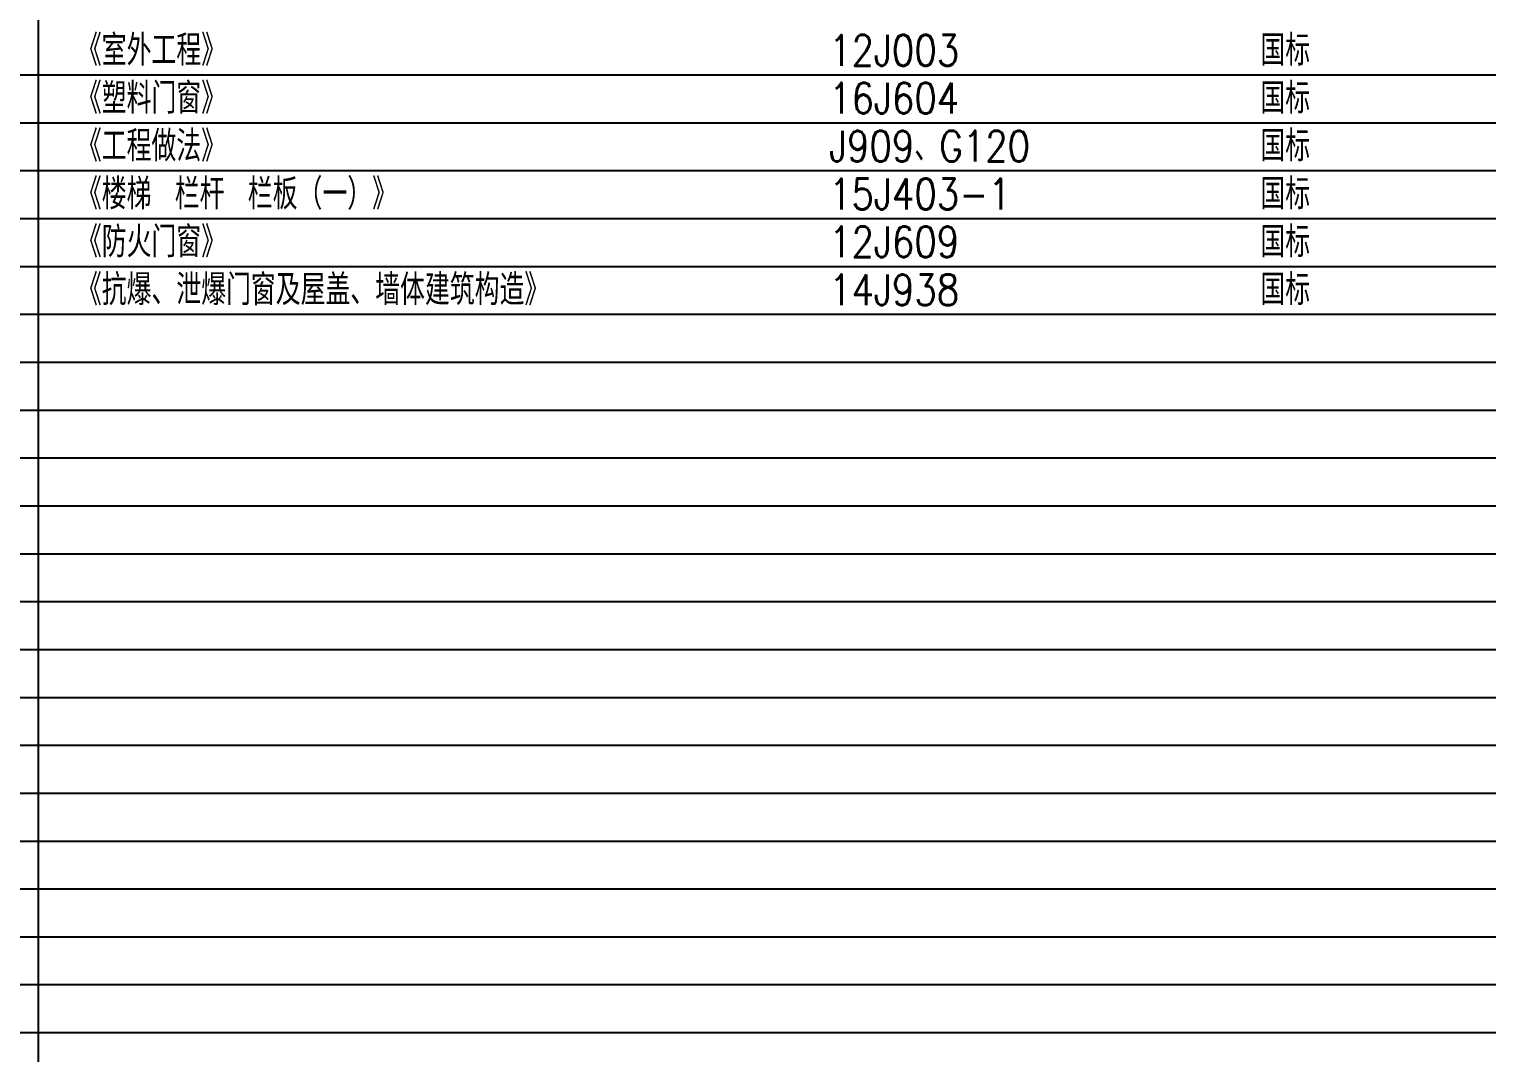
# Model space of a CAD drawing. Extents: x 5279878 to 5976284, y -275259 to -27697.
# Drawn here: x 5369511 to 5390817, y -134648 to -119684 of the extents above; entities that cross this region are included whole.
import ezdxf

# ---------------------------------------------------------------- set-up
doc = ezdxf.new("R2010")
doc.units = 0
doc.header["$LTSCALE"] = 1000
doc.header["$MEASUREMENT"] = 0
doc.layers.get('0').update_dxf_attribs({"linetype": 'CONTINUOUS'})
doc.layers.add('图层线', color=8, linetype='CONTINUOUS')
doc.styles.add('HZ1', font='txt.shx', dxfattribs={"bigfont": 'hzdx.shx'})

msp = doc.modelspace()

# ---------------------------------------------------------------- linework, layer by layer
at = {"layer": '图层线'}
for p, q in [((5369647.9, -148351.7), (5369647.9, -90951.7)), ((5318126.8, -120351.7), (5398726.8, -120351.7)), ((5318126.8, -121051.7), (5398726.8, -121051.7)), ((5318126.8, -121751.7), (5398726.8, -121751.7)), ((5318126.8, -122451.7), (5398726.8, -122451.7)), ((5318126.8, -123151.7), (5398726.8, -123151.7)), ((5318126.8, -123851.7), (5398726.8, -123851.7)), ((5318126.8, -124551.7), (5398726.8, -124551.7)), ((5318126.8, -125251.7), (5398726.8, -125251.7)), ((5318126.8, -125951.7), (5398726.8, -125951.7)), ((5318126.8, -126651.7), (5398726.8, -126651.7)), ((5318126.8, -127351.7), (5398726.8, -127351.7)), ((5318126.8, -128051.7), (5398726.8, -128051.7)), ((5318126.8, -128751.7), (5398726.8, -128751.7)), ((5318126.8, -129451.7), (5398726.8, -129451.7)), ((5318126.8, -130151.7), (5398726.8, -130151.7)), ((5318126.8, -130851.7), (5398726.8, -130851.7)), ((5318126.8, -131551.7), (5398726.8, -131551.7)), ((5318126.8, -132251.7), (5398726.8, -132251.7)), ((5318126.8, -132951.7), (5398726.8, -132951.7)), ((5318126.8, -133651.7), (5398726.8, -133651.7)), ((5318126.8, -134351.7), (5398726.8, -134351.7))]:
    msp.add_line(p, q, dxfattribs=at)

# ---------------------------------------------------------------- texts
at = {"color": 4, "style": 'HZ1', "width": 0.85}
for s, p in [('《室外工程》', (5370208.3, -120218.4)), ('国标', (5387507.2, -120218.4)), ('12J003', (5381203.1, -120218.4)), ('《塑料门窗》', (5370208.3, -120918.4)), ('16J604', (5381203.1, -120918.4)), ('国标', (5387507.2, -120918.4)), ('《工程做法》', (5370208.3, -121618.4)), ('J909、G120', (5381203.1, -121618.4)), ('国标', (5387507.2, -121618.4)), ('《楼梯 栏杆 栏板（一）》', (5370208.3, -122318.4)), ('15J403-1', (5381203.1, -122318.4)), ('国标', (5387507.2, -122318.4)), ('《防火门窗》', (5370208.3, -123018.4)), ('12J609', (5381203.1, -123018.4)), ('国标', (5387507.2, -123018.4)), ('《抗爆、泄爆门窗及屋盖、墙体建筑构造》', (5370208.3, -123718.4)), ('14J938', (5381203.1, -123718.4)), ('国标', (5387507.2, -123718.4))]:
    msp.add_text(s, height=450, dxfattribs=at).set_placement(p)

doc.saveas('drawing.dxf')
